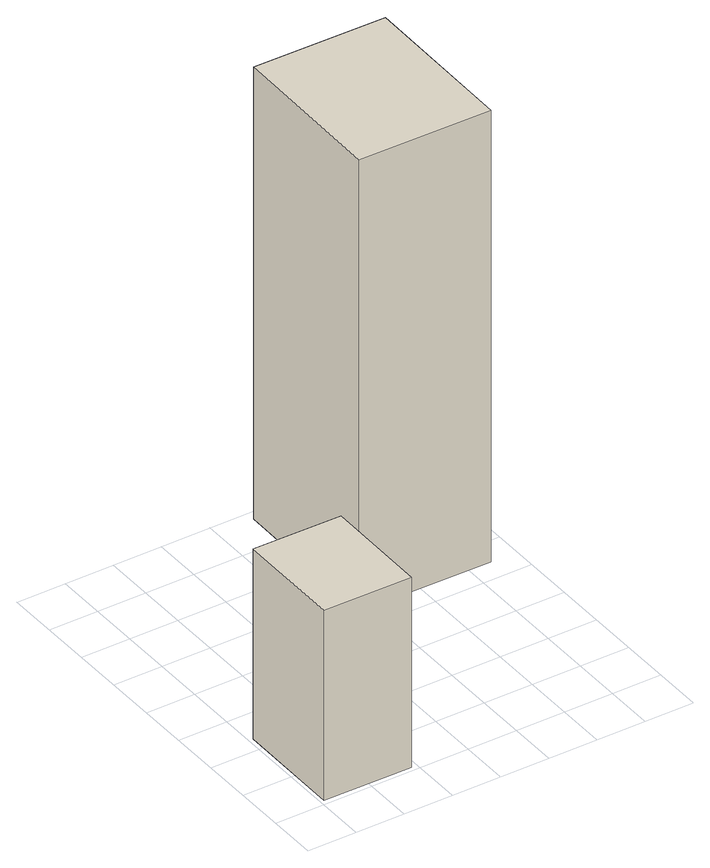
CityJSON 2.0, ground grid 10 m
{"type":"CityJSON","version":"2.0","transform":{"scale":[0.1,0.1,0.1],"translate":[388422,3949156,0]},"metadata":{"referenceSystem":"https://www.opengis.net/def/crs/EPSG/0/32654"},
"CityObjects":{
"building1":{"type":"Building","attributes":{"usage":"402"},"geometry":[{"type":"Solid","lod":"1","boundaries":[[[[0,1,2,3]],[[4,5,6,7]],[[0,6,7,3]],[[1,5,4,2]],[[2,4,7,3]],[[1,5,6,0]]]]}]},
"building2":{"type":"Building","attributes":{"usage":"421","BuildingDetailAttribute.fireproofStructureType":1001},"geometry":[{"type":"Solid","lod":"1","boundaries":[[[[8,9,10,11]],[[12,13,14,15]],[[8,14,15,11]],[[9,13,12,10]],[[10,12,15,11]],[[9,13,14,8]]]]}]}
},
"vertices":[
[188,8,0],[190,230,0],[9,232,0],[7,10,0],[9,232,400],[190,230,400],[188,8,400],[7,10,400],
[646,446,0],[650,779,0],[378,782,0],[374,449,0],[378,782,950],[650,779,950],[646,446,950],[374,449,950]
]}
